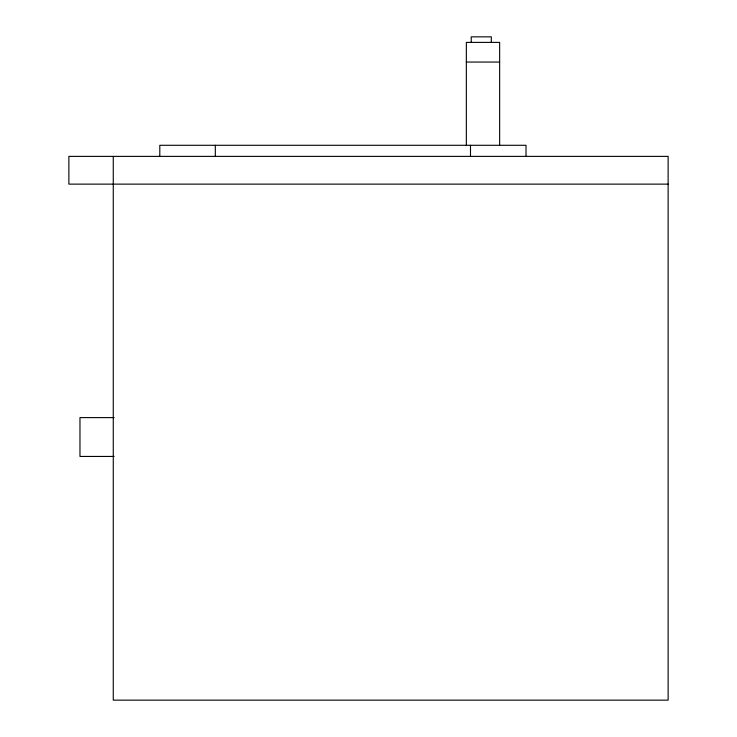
<?xml version="1.0" encoding="UTF-8"?>
<svg xmlns="http://www.w3.org/2000/svg" width="737" height="737" viewBox="0 0 737 737"><rect width="100%" height="100%" fill="white"/><g stroke="black" fill="none" stroke-linecap="round" stroke-linejoin="round"><path stroke-width="1.11" d="M466.346 62.055L499.64 62.055M668.127 184.13L68.873 184.13L68.873 156.382L668.127 156.382L668.127 700.15L113.268 700.15L113.268 156.382M114.115 417.603L79.974 417.603L79.974 456.443L114.115 456.443M526.015 156.382L526.015 145.29L159.8 145.29L159.8 156.382M499.64 145.29L499.64 42.396L466.346 42.396L466.346 145.29M491.312 42.396L491.312 36.85L471.219 36.85L471.219 42.396M470.492 145.29L470.492 156.382M215.315 145.29L215.315 156.382"/></g></svg>
